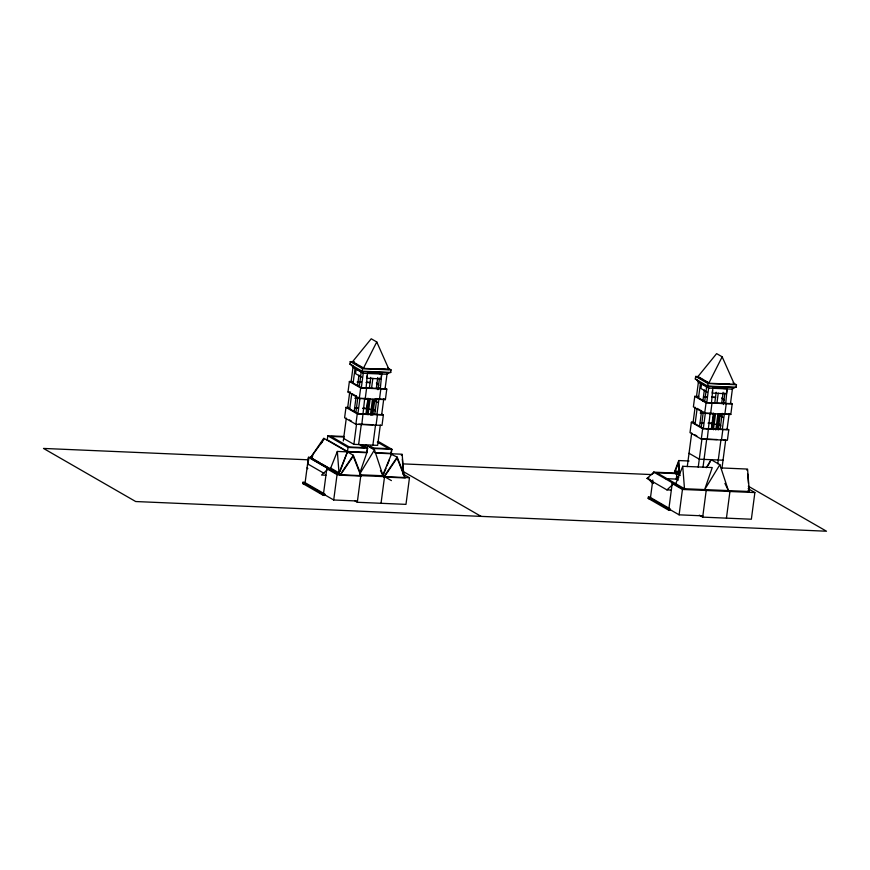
<?xml version="1.0" encoding="UTF-8"?>
<svg xmlns="http://www.w3.org/2000/svg" width="870" height="870" viewBox="0 0 870 870"><rect width="100%" height="100%" fill="white"/><g stroke="black" fill="none" stroke-linecap="round" stroke-linejoin="round"><path stroke-width="1.3" d="M323.455 494.084L324.999 494.149L324.836 495.421L323.292 495.345L302.782 483.535L302.945 482.274L304.489 482.339L323.836 493.475M303.391 483.894L303.565 482.622L305.109 482.687L308.448 457.305L312.363 457.479M308.197 464.199L308.132 464.754L308.295 458.414M327.218 440.231L327.805 435.794L343.954 436.479M323.292 495.345L326.805 468.702L330.361 468.854L337.342 451.443L366.846 452.704L367.608 448.267L363.247 445.766L367.999 445.962L372.36 448.474L391.946 449.322L391.054 454.531L391.478 449.301M349.925 364.128L362.823 371.61L388.944 372.73L386.987 374.285L385.084 388.76L361.344 387.737L351.078 381.832L353.155 366.096L349.925 364.128L350.251 361.594L354.329 361.768M357.461 501.011L333.71 499.989L337.06 474.607L326.805 468.702M348.587 407.486L345.977 407.377L344.607 417.774L355.884 424.277L382.006 425.397L383.376 414.99L381.669 414.011M385.073 388.118L386.78 389.107L385.399 399.635L359.277 398.514L348 392.011L349.381 381.484L353.296 381.647M343.302 440.97L346.303 418.122M349.696 392.359L347.674 407.715L357.929 413.631L381.68 414.642L383.703 399.286L375.068 398.917M349.729 408.9L351.752 393.544L355.852 395.904M353.133 383.007L355.036 368.543L361.354 371.544M356.221 368.597L355.558 373.665L361.713 377.21M327.805 435.794L348.022 447.43L347.435 451.867L339.006 472.878L330.676 468.071M354.155 411.564L356.243 395.676M357.613 385.247L358.951 375.09M355.884 412.445L357.896 397.09M359.288 386.552L361.191 372.088M361.344 387.737L363.247 373.273L362.224 371.218L362.562 368.684L350.251 361.594M355.884 424.277L357.255 413.87L345.977 407.377M359.277 398.514L360.669 387.976L349.381 381.484M380.31 425.049L377.634 445.364L353.883 444.342L356.559 424.027M357.929 413.631L359.952 398.264L368.586 398.645M367.151 375.72L366.814 378.254L381.06 378.863L381.723 373.785L379.135 373.676M358.636 444.537L361.311 424.234M364.704 398.471L361.822 424.527M366.085 387.944L367.477 373.176L372.664 373.404M365.215 398.764L366.596 388.237M369.315 388.488L370.772 377.384M366.477 414.163L368.021 398.253L365.965 413.87L366.999 414.457L369.054 398.851L363.867 398.623M368.032 414.925L370.131 399.025M371.533 388.401L372.86 378.243M402.734 473.835L409.476 477.717L405.975 504.372L357.298 502.273L360.8 475.629L353.22 456.152L340.616 474.759L321.247 463.601M370.392 415.153L372.447 399.537L374.829 399.645M371.577 415.197L373.632 399.591L376.71 401.364M367.434 448.267L366.846 452.704L359.875 472.954M372.784 415.12L374.655 400.929M376.264 388.705L377.743 377.46M374.731 414.403L376.819 398.503M377.971 389.706L379.494 378.167M372.882 445.157L375.557 424.854M376.928 414.446L378.95 399.091M376.068 425.147L377.439 414.74M379.461 399.384L380.842 388.846M387.161 373.023L390.728 372.447L391.054 369.902L387.705 367.977M381.038 503.295L384.551 476.651M668.856 508.928L670.4 508.993L670.237 510.266L668.693 510.201L648.183 498.39L648.346 497.118L649.89 497.183L669.226 508.319M648.792 498.738L648.955 497.466L650.499 497.542L652.804 480.033M653.696 473.269L653.848 472.16L676.044 473.106L675.903 474.226M650.031 479.457L653.011 483.492L651.217 480.903M668.693 510.201L672.195 483.546L675.762 483.698L682.743 466.287L712.247 467.549L704.656 489.592L719.871 464.721L711.16 459.697L706.244 467.734M733.095 382.822L736.455 384.757L736.118 387.291L732.551 387.868L730.485 403.604L706.734 402.582L696.479 396.676L698.556 380.94L695.315 378.983L695.652 376.438L698.371 376.558M702.862 515.856L679.111 514.833L682.45 489.451L672.195 483.546M693.988 422.331L691.367 422.222L690.008 432.629L701.285 439.122L727.407 440.253L728.777 429.845L727.07 428.856M698.697 396.502L694.782 396.328L693.39 406.866L704.678 413.359L730.8 414.49L732.181 403.952L730.474 402.962M687.267 466.635L691.704 432.977M695.097 407.214L693.075 422.57L703.33 428.475L727.07 429.497L729.093 414.142L719.164 413.707M695.119 423.744L697.142 408.389L701.253 410.76M698.534 397.862L700.437 383.387L703.678 384.627M701.622 383.442L700.959 388.52L707.114 392.065M699.545 426.409L701.644 410.52M702.851 401.364L704.352 389.945M701.274 427.29L703.297 411.934L705.352 413.119L712.693 413.435M704.689 401.407L706.592 386.933M696.935 379.962L698.382 382.213L708.637 388.118L732.388 389.14L734.334 387.574L708.223 386.454L707.625 386.062L707.962 383.529L695.652 376.438M701.285 439.122L702.655 428.714L691.367 422.222M704.678 413.359L706.059 402.832L694.782 396.328M698.229 467.201L701.959 438.882M703.33 428.475L705.352 413.119M706.734 402.582L708.637 388.118L708.223 386.454L695.315 378.983M712.541 390.565L712.215 393.099L726.461 393.719L727.124 388.64L723.242 388.466M703.036 467.005L706.712 439.089M710.105 413.326L707.223 439.383M711.486 402.788L712.878 388.02L716.76 388.194M710.616 413.62L711.997 403.082M713.422 413.109L711.366 428.714L712.389 429.301L714.444 413.696M714.705 403.332L716.173 392.229M711.877 429.008L713.933 413.402M713.433 429.769L715.531 413.87M716.923 403.245L718.261 393.088M748.135 488.69L754.877 492.572L751.365 519.216L702.688 517.128L706.201 490.473M715.793 429.997L717.848 414.392L720.219 414.49M717.152 428.714L719.033 414.435L722.111 416.208M718.185 429.976L720.055 415.773M721.665 403.549L723.144 392.305M720.121 429.247L722.22 413.359M723.372 404.55L724.895 393.012M717.783 463.808L720.958 439.698M722.328 429.291L724.351 413.935M721.469 439.992L722.839 429.584M724.862 414.229L726.243 403.691M721.98 468.223L725.7 439.905L723.329 439.796M726.439 518.15L729.941 491.496M678.763 460.545L674.522 471.757L679.655 474.715L678.763 460.545L689.073 460.991M675.272 471.159L678.48 462.677L679.155 473.4L675.272 471.159L679.318 471.333M340.072 471.399L347.13 452.65M383.507 474.531L385.986 468.354M386.976 465.874L389.455 459.697M363.377 368.38L376.764 341.964L371.229 338.778L352.306 362.007L363.377 368.38L388.999 369.489L376.764 341.964M708.778 383.235L722.165 356.809L716.63 353.622L697.707 376.862L708.778 383.235L734.4 384.333L722.165 356.809M364.182 447.843L365.759 444.853L374.481 449.866L383.007 475.76L382.245 476.173L382.854 475.281M708.169 465.385L711.16 459.697M363.932 447.832L365.759 444.853M359.549 474.28L374.481 449.866M310.264 458.131L323.749 438.23L353.329 455.271L361.452 476.097L339.855 475.172L353.329 455.271M340.148 474.737L310.557 457.696L323.988 439.317M311.384 457.924L312.874 455.739M321.019 443.7L322.509 441.514M397.209 457.131L383.735 477.021L405.322 477.956L397.209 457.131L390.978 454.14M652.478 474.183L653.848 472.16L683.994 489.516M391.054 454.531L391.837 453.781M328.349 468.767L321.552 475.053L325.935 475.237M671.336 490.082L666.942 489.897L647.052 478.435L653.848 472.16M647.052 478.435L648.868 477.739M666.942 489.897L673.739 483.611M377.101 368.76L386.334 369.152M729.093 383.887L721.589 383.779M362.562 368.684L391.054 369.902M707.962 383.529L736.455 384.757M362.224 371.218L390.728 372.447M707.625 386.062L736.118 387.291M368.684 372.229L379.244 372.675M714.085 387.074L723.318 387.465M386.987 374.285L363.247 373.273L352.992 367.357L351.534 365.106M358.527 381.876L361.137 381.984M366.357 382.213L370.283 382.376M703.928 396.72L706.538 396.84M711.758 397.057L715.673 397.231M357.124 382.093L361.017 382.256M366.194 382.474L370.076 382.648M703.819 396.992L706.407 397.101M711.595 397.329L715.477 397.492M360.669 387.976L386.78 389.107M706.059 402.832L732.181 403.952M348 392.011L350.61 392.131M355.58 397.992L358.179 398.101M700.981 412.837L703.569 412.956M354.797 398.232L357.396 398.34M700.198 413.087L702.786 413.196M709.268 413.467L713.15 413.642M355.112 407.769L357.733 407.878M362.953 408.106L368.173 408.324M700.513 422.613L703.123 422.722M708.354 422.95L713.574 423.179M355.014 408.03L357.603 408.15M362.79 408.367L374.655 409.977L372.947 408.987M700.415 422.885L703.004 422.994M708.18 423.212L720.055 424.821L718.348 423.831M357.255 413.87L383.376 414.99M702.655 428.714L728.777 429.845M361.811 414.229L366.999 414.457M707.212 429.084L712.389 429.301M358.755 424.125L372.969 424.734M703.058 438.926L717.065 439.535M344.15 437.001L330.991 436.435L349.283 446.973L364.421 447.626L360.071 445.114L362.714 445.222M723.035 460.208L699.284 459.186L689.029 453.281M348.022 447.43L367.608 448.267M367.075 452.335L347.489 451.486L327.272 439.85M374.709 452.661L391.413 453.379M376.014 453.096L402.168 454.227L403.8 475.335M721.295 467.94L747.569 469.071L749.298 491.506L684.483 488.722L656.785 472.769L677.861 473.682M401.32 455.206L402.038 455.238M746.721 470.05L747.439 470.083M676.447 471.844L680.307 472.008M676.327 472.791L675.435 472.758L676.044 473.106M308.981 459.838L43.5 448.431L135.698 501.533L826.5 531.222L748.298 486.189M402.44 463.862L651.673 474.574M665.485 478.63L678.034 479.174M748.374 491.354L749.298 491.506M361.072 474.813L383.007 475.76L380.473 470.529M337.06 474.607L409.476 477.717M682.45 489.451L754.877 492.572M302.782 483.535L304.326 483.6M648.183 498.39L649.716 498.456M727.124 388.64L725.732 403.397L723.677 402.223M699.056 377.134L704.178 380.081M705.211 380.679L709.311 383.039M721.752 397.949L723.459 398.928M722.274 398.884L724.329 400.059M729.082 413.5L730.8 414.49M717.848 414.392L722.981 417.339M718.87 424.767L720.925 425.952M694.782 434.75L696.826 435.924M747.798 491.028L748.591 491.474M680.242 475.52L676.969 473.639L676.251 479.098L678.176 480.207M676.61 476.368L678.785 477.619M648.063 478.478L653.011 483.492M699.273 515.16L702.688 517.128M648.346 497.118L679.111 514.833M650.336 498.804L652.674 500.152M664.386 506.895L670.237 510.266M381.723 373.785L380.331 388.553L378.287 387.367M353.655 362.29L357.755 364.65M358.788 365.237L363.91 368.195M376.362 383.094L378.069 384.083M376.884 384.029L378.928 385.214M383.692 398.656L385.399 399.635M372.447 399.537L377.58 402.495M373.469 409.922L375.525 411.108M349.381 419.895L351.437 421.08M378.363 441.492L391.946 449.322M377.33 442.09L388.76 448.67L373.621 448.017L370.348 446.136M402.908 471.344L481.099 516.378M343.628 438.436L353.883 444.342M404.68 477.489L397.09 458.012L384.496 476.619L391.413 480.61M384.029 476.597L382.539 475.738L391.446 454.162M311.025 457.718L320.106 462.949M311.406 458.784L325.065 466.646M327.337 467.962L338.724 474.509M308.448 457.305L338.604 474.672M307.588 463.84L324.086 473.345M355.014 500.968L357.298 502.273M302.945 482.274L333.71 499.989M318.985 492.05L324.836 495.421M648.313 478.63L652.652 483.285M724.917 483.394L728.407 490.615L719.871 464.721M747.743 474.074L748.461 483.394M748.668 486.058L749.081 491.376M682.743 466.287L684.483 488.722M402.342 459.229L403.06 468.549M403.267 471.203L403.582 475.205M337.342 451.443L339.082 473.878M307.349 467.701L307.621 468.636L307.349 467.701"/></g></svg>
